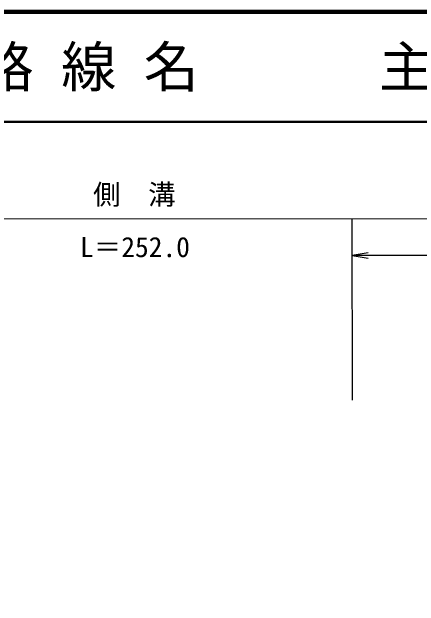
# Model space of a CAD drawing. Units: millimetres, scale not verified. Extents: x 40000 to 680000, y 20000 to 380000.
# Drawn here: x 183396 to 220377, y 325988 to 380000 of the extents above; entities that cross this region are included whole.
import ezdxf
from ezdxf.enums import TextEntityAlignment as Align

# ---------------------------------------------------------------- set-up
doc = ezdxf.new("R2010")
doc.units = ezdxf.units.MM
doc.header["$LTSCALE"] = 1000
for name, color, linetype, lineweight in [('M-BGD', 7, 'Continuous', 25), ('M-STR-STR3', 7, 'Continuous', 25), ('M-TTL', 2, 'Continuous', 140), ('M-TTL-LINE', 7, 'Continuous', 50)]:
    doc.layers.add(name, color=color, linetype=linetype, lineweight=lineweight)
doc.layers.add('M-TTL-TXT', color=7, linetype='Continuous')
doc.styles.add('ＭＳ ゴシック', font='')
doc.styles.get('ＭＳ ゴシック').set_extended_font_data('MS Gothic')

# ---------------------------------------------------------------- blocks, each defined once
blk = doc.blocks.new('open_arrow')
at = {"color": 0, "linetype": 'Continuous', "lineweight": -2}
blk.add_lwpolyline([(7.5, 1.25), (0, 0), (7.5, -1.25)], dxfattribs=at)

msp = doc.modelspace()

# ---------------------------------------------------------------- linework, layer by layer
at = {"layer": 'M-BGD'}
msp.add_open_spline([(209373, 323658), (210809, 323619), (212246, 323580), (213684, 323570), (215143, 323560), (216604, 323579), (218059, 323673), (221132, 323872), (224184, 324407), (227181, 325133), (228569, 325470), (229946, 325848), (231340, 326148), (232444, 326386), (233558, 326576), (234673, 326765)], degree=3, knots=[0, 0, 0, 0, 1, 1, 1, 2, 2, 2, 3, 3, 3, 4, 4, 4, 5, 5, 5, 5], dxfattribs=at)
at = {"layer": 'M-STR-STR3'}
for p, q in [((313816, 361233), (71155, 361106)), ((214315, 344710), (214306, 361181)), ((313818, 357906), (214308, 357854))]:
    msp.add_line(p, q, dxfattribs=at)
at = {"layer": 'M-TTL'}
msp.add_line((680000, 380000), (40000, 380000), dxfattribs=at)
at = {"layer": 'M-TTL-LINE'}
msp.add_line((40000, 370000), (680000, 370000), dxfattribs=at)

# ---------------------------------------------------------------- block references
at = {"layer": 'M-STR-STR3', "xscale": 193, "yscale": 193}
msp.add_blockref('open_arrow', (214308, 357854), dxfattribs=at)

# ---------------------------------------------------------------- texts
at = {"layer": 'M-STR-STR3', "style": 'ＭＳ ゴシック'}
for s, p in [('側\u3000溝', (190767, 364317)), ('L＝252.0', (189581, 359540))]:
    msp.add_text(s, height=1833, rotation=0.03, dxfattribs=at).set_placement(p, align=Align.TOP_LEFT)
at = {"layer": 'M-TTL-TXT', "style": 'ＭＳ ゴシック'}
for s, p in [('路 線 名', (180380, 375000)), ('主要地方道萩津和野線', (216734, 375000))]:
    msp.add_text(s, height=3666, dxfattribs=at).set_placement(p, align=Align.MIDDLE_LEFT)

doc.saveas('drawing.dxf')
